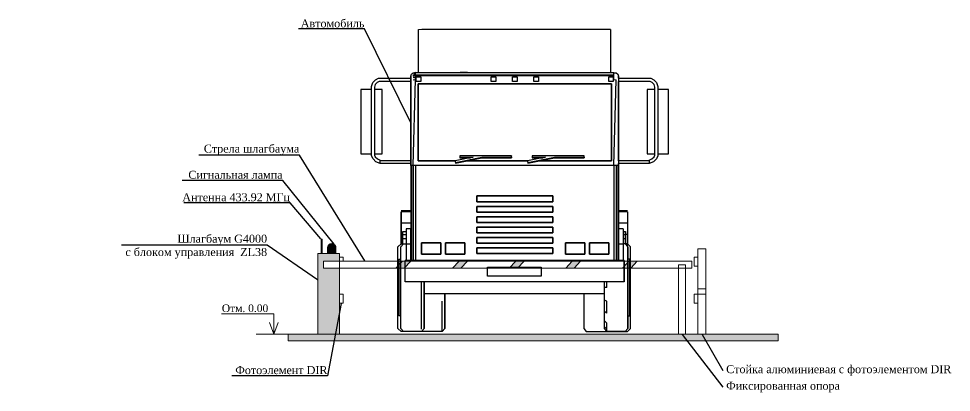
# Model space of a CAD drawing. Header units: millimetres. Extents: x -2063041 to -1932644, y 197605868 to 197643080.
# Drawn here: x -2005238 to -1932644, y 197609256 to 197638359 of the extents above; entities that cross this region are included whole.
import ezdxf
from ezdxf import colors
from ezdxf.entities.mleader import LeaderData, LeaderLine
from ezdxf.math import Vec2, Vec3

# ---------------------------------------------------------------- set-up
doc = ezdxf.new("R2010")
doc.units = ezdxf.units.MM
doc.styles.add('kvl-200', font='times.ttf')
pattern_1 = [(0, (3182.0684, 729158.609), (0, 6.985), [5.08, -1.905]), (90, (3182.0684, 729158.609), (-6.985, 4e-16), [5.08, -1.905])]

# ---------------------------------------------------------------- blocks, each defined once
blk = doc.blocks.new('Автомобиль')
at = {"color": 7, "linetype": 'Continuous'}
for p, q in [((-44, -534), (-44, 0)), ((2356, 0), (0, 0)), ((2356, 0), (2356, -277)), ((2356, -277), (2356, -314)), ((2356, -314), (2356, -364)), ((2356, -364), (2356, -414)), ((2356, -414), (2356, -534)), ((-137, -581), (-129, -557)), ((-137, -585), (-137, -581)), ((-137, -581), (-137, -586)), ((-129, -557), (-108, -540)), ((-108, -540), (-79, -534)), ((-79, -534), (-108, -544)), ((-108, -544), (-79, -538)), ((-79, -538), (-108, -571)), ((-108, -571), (-79, -565)), ((-108, -581), (-79, -575)), ((-79, -538), (-79, -534)), ((-79, -534), (2397, -534)), ((-79, -534), (2397, -534)), ((-79, -565), (-79, -538)), ((-79, -575), (-79, -565)), ((-79, -565), (2397, -565)), ((-79, -595), (-79, -575)), ((-79, -575), (2397, -575)), ((571, -534), (476, -534)), ((571, -534), (476, -534)), ((1736, -534), (1831, -534)), ((1825, -534), (1825, -534)), ((1825, -534), (1825, -534)), ((2397, -534), (2426, -540)), ((2397, -538), (2397, -534)), ((2397, -538), (2426, -544)), ((2397, -565), (2397, -538)), ((2397, -575), (2397, -565)), ((2397, -595), (2397, -575)), ((2426, -540), (2447, -557)), ((2447, -561), (2426, -540)), ((2447, -561), (2447, -557)), ((2447, -557), (2455, -581)), ((2455, -581), (2455, -585)), ((2455, -586), (2455, -581)), ((-629, -712), (-615, -661)), ((-615, -661), (-580, -627)), ((-584, -684), (-594, -718)), ((-560, -661), (-584, -684)), ((-580, -627), (-542, -608)), ((-534, -647), (-560, -661)), ((-542, -608), (-137, -608)), ((-137, -647), (-534, -647)), ((-137, -612), (-137, -585)), ((-137, -586), (-137, -588)), ((-137, -588), (-137, -594)), ((-137, -594), (-137, -608)), ((-137, -608), (-137, -647)), ((-137, -619), (-137, -612)), ((-137, -628), (-137, -619)), ((-137, -642), (-137, -628)), ((-137, -1697), (-137, -642)), ((-137, -647), (-137, -790)), ((-137, -667), (-137, -647)), ((-137, -647), (-137, -651)), ((-137, -1633), (-137, -647)), ((-137, -647), (-137, -1633)), ((-137, -1633), (-137, -647)), ((-137, -647), (-137, -651)), ((-137, -1633), (-137, -647)), ((-137, -647), (-137, -667)), ((-137, -651), (-137, -827)), ((-137, -651), (-137, -827)), ((-137, -673), (-137, -667)), ((-137, -667), (-137, -673)), ((-137, -682), (-137, -673)), ((-137, -673), (-137, -682)), ((-137, -695), (-137, -682)), ((-137, -682), (-137, -695)), ((-137, -1638), (-137, -695)), ((-137, -695), (-137, -1638)), ((-108, -599), (-79, -595)), ((-108, -1697), (-79, -624)), ((-108, -627), (-79, -624)), ((-79, -624), (-79, -595)), ((-72, -591), (-14, -591)), ((-72, -650), (-72, -591)), ((-14, -650), (-72, -650)), ((2367, -678), (-48, -678)), ((-48, -678), (-48, -1638)), ((-48, -1638), (-48, -678)), ((-48, -678), (2367, -678)), ((-14, -591), (-14, -650)), ((865, -591), (923, -591)), ((865, -650), (865, -591)), ((923, -650), (865, -650)), ((923, -591), (923, -650)), ((1130, -650), (1130, -591)), ((1130, -591), (1188, -591)), ((1188, -650), (1130, -650)), ((1188, -591), (1188, -650)), ((1396, -650), (1396, -591)), ((1396, -591), (1454, -591)), ((1454, -650), (1396, -650)), ((1454, -591), (1454, -650)), ((2332, -650), (2332, -591)), ((2332, -591), (2390, -591)), ((2390, -650), (2332, -650)), ((2367, -1638), (2367, -678)), ((2367, -678), (2367, -1638)), ((2390, -591), (2390, -650)), ((2397, -624), (2397, -595)), ((2397, -624), (2426, -627)), ((2397, -1697), (2426, -627)), ((2455, -585), (2455, -612)), ((2455, -588), (2455, -586)), ((2455, -594), (2455, -588)), ((2455, -608), (2455, -594)), ((2455, -608), (2858, -608)), ((2455, -612), (2455, -619)), ((2455, -619), (2455, -628)), ((2455, -628), (2455, -642)), ((2455, -642), (2455, -1697)), ((2851, -647), (2455, -647)), ((2455, -790), (2455, -647)), ((2455, -651), (2455, -647)), ((2455, -647), (2455, -667)), ((2455, -1633), (2455, -647)), ((2455, -647), (2455, -1633)), ((2455, -651), (2455, -647)), ((2455, -647), (2455, -1633)), ((2455, -667), (2455, -647)), ((2455, -647), (2455, -1633)), ((2455, -827), (2455, -651)), ((2455, -827), (2455, -651)), ((2455, -667), (2455, -673)), ((2455, -673), (2455, -667)), ((2455, -673), (2455, -682)), ((2455, -682), (2455, -673)), ((2455, -682), (2455, -695)), ((2455, -695), (2455, -682)), ((2455, -695), (2455, -1638)), ((2455, -1638), (2455, -695)), ((2877, -661), (2851, -647)), ((2858, -608), (2896, -627)), ((2901, -684), (2877, -661)), ((2896, -627), (2931, -661)), ((2910, -718), (2901, -684)), ((2931, -661), (2946, -712)), ((-763, -747), (-763, -1551)), ((-629, -747), (-763, -747)), ((-629, -1576), (-629, -712)), ((-629, -1576), (-629, -712)), ((-594, -718), (-594, -1567)), ((-496, -747), (-594, -747)), ((-496, -1551), (-496, -747)), ((-496, -1551), (-496, -747)), ((-137, -790), (-137, -1633)), ((2455, -1633), (2455, -790)), ((2910, -747), (2813, -747)), ((2813, -747), (2813, -1551)), ((2910, -1567), (2910, -718)), ((2946, -712), (2946, -1576)), ((2946, -712), (2946, -1576)), ((3080, -747), (2946, -747)), ((3080, -1551), (3080, -747)), ((-137, -827), (-137, -1633)), ((-137, -827), (-137, -1633)), ((2455, -1633), (2455, -827)), ((2455, -1633), (2455, -827)), ((-763, -1551), (-629, -1551)), ((-611, -1616), (-629, -1576)), ((-574, -1650), (-611, -1616)), ((-594, -1551), (-496, -1551)), ((-594, -1567), (-583, -1591)), ((-583, -1591), (-556, -1615)), ((-556, -1615), (-514, -1633)), ((641, -1593), (413, -1639)), ((420, -1661), (750, -1593)), ((420, -1668), (750, -1600)), ((1120, -1576), (472, -1576)), ((472, -1576), (472, -1593)), ((472, -1593), (641, -1593)), ((472, -1593), (472, -1600)), ((472, -1600), (608, -1600)), ((750, -1593), (1120, -1593)), ((750, -1593), (750, -1600)), ((750, -1600), (1120, -1600)), ((1120, -1593), (1120, -1576)), ((1120, -1576), (1120, -1582)), ((1120, -1600), (1120, -1582)), ((1120, -1593), (1120, -1600)), ((1545, -1593), (1317, -1639)), ((1324, -1661), (1654, -1593)), ((1324, -1668), (1654, -1600)), ((2024, -1576), (1376, -1576)), ((1376, -1576), (1376, -1593)), ((1376, -1593), (1545, -1593)), ((1376, -1593), (1376, -1600)), ((1376, -1600), (1512, -1600)), ((1654, -1593), (2024, -1593)), ((1654, -1593), (1654, -1600)), ((1654, -1600), (2024, -1600)), ((2024, -1593), (2024, -1576)), ((2024, -1593), (2024, -1600)), ((2813, -1551), (2910, -1551)), ((2831, -1633), (2873, -1615)), ((2873, -1615), (2900, -1591)), ((2928, -1616), (2891, -1650)), ((2900, -1591), (2910, -1567)), ((2946, -1576), (2928, -1616)), ((2946, -1551), (3080, -1551)), ((-521, -1672), (-574, -1650)), ((-521, -1672), (-521, -1637)), ((-521, -1637), (-137, -1637)), ((-137, -1672), (-521, -1672)), ((-137, -1672), (-521, -1672)), ((-137, -1672), (-521, -1672)), ((-137, -1672), (-521, -1672)), ((-514, -1633), (-137, -1633)), ((-137, -1633), (-137, -1637)), ((-137, -1637), (-137, -1672)), ((-137, -1672), (-137, -1697)), ((-137, -1697), (-137, -2487)), ((-137, -1697), (-137, -2883)), ((-129, -1697), (-137, -1697)), ((-129, -1697), (-137, -1697)), ((-129, -1697), (-129, -2883)), ((-108, -1697), (-129, -1697)), ((-108, -1697), (-129, -1697)), ((-108, -1697), (-108, -2883)), ((-79, -1697), (-108, -1697)), ((-79, -1697), (-108, -1697)), ((-79, -1697), (-79, -2883)), ((2397, -1697), (-79, -1697)), ((2397, -1697), (-79, -1697)), ((-48, -1638), (418, -1638)), ((417, -1638), (-48, -1638)), ((413, -1639), (420, -1661)), ((413, -1639), (413, -1646)), ((413, -1646), (420, -1668)), ((420, -1661), (420, -1668)), ((563, -1638), (1321, -1638)), ((1321, -1638), (563, -1638)), ((1317, -1639), (1324, -1661)), ((1317, -1639), (1317, -1646)), ((1317, -1646), (1324, -1668)), ((1324, -1661), (1324, -1668)), ((1467, -1638), (2367, -1638)), ((2367, -1638), (1467, -1638)), ((2397, -1697), (2397, -2883)), ((2426, -1697), (2397, -1697)), ((2426, -1697), (2397, -1697)), ((2426, -1697), (2426, -2883)), ((2447, -1697), (2426, -1697)), ((2447, -1697), (2426, -1697)), ((2447, -1697), (2447, -2883)), ((2455, -1697), (2447, -1697)), ((2455, -1697), (2447, -1697)), ((2455, -1633), (2831, -1633)), ((2455, -1637), (2837, -1637)), ((2837, -1672), (2455, -1672)), ((2837, -1672), (2455, -1672)), ((2837, -1672), (2455, -1672)), ((2837, -1672), (2455, -1672)), ((2455, -1697), (2455, -1672)), ((2455, -1697), (2455, -2883)), ((2455, -1697), (2455, -2487)), ((2837, -1637), (2837, -1672)), ((2891, -1650), (2837, -1672)), ((1633, -2078), (686, -2078)), ((686, -2078), (686, -2150)), ((686, -2150), (686, -2078)), ((686, -2078), (1633, -2078)), ((1633, -2150), (1633, -2078)), ((1633, -2078), (1633, -2150)), ((686, -2150), (1633, -2150)), ((1633, -2150), (686, -2150)), ((1633, -2208), (686, -2208)), ((686, -2208), (686, -2280)), ((686, -2280), (686, -2208)), ((686, -2208), (1633, -2208)), ((1633, -2280), (1633, -2208)), ((1633, -2208), (1633, -2280)), ((-137, -2265), (-261, -2265)), ((-261, -2265), (-137, -2265)), ((-261, -2277), (-261, -2420)), ((-137, -2277), (-261, -2277)), ((-137, -2277), (-261, -2277)), ((-261, -2676), (-261, -2277)), ((686, -2280), (1633, -2280)), ((1633, -2280), (686, -2280)), ((2567, -2265), (2455, -2265)), ((2455, -2265), (2567, -2265)), ((2567, -2277), (2455, -2277)), ((2567, -2277), (2455, -2277)), ((2567, -2277), (2567, -2420)), ((-261, -2420), (-261, -2558)), ((-137, -2420), (-261, -2420)), ((1633, -2337), (686, -2337)), ((686, -2337), (686, -2409)), ((686, -2409), (686, -2337)), ((686, -2337), (1633, -2337)), ((686, -2409), (1633, -2409)), ((1633, -2409), (686, -2409)), ((1633, -2409), (1633, -2337)), ((1633, -2337), (1633, -2409)), ((2567, -2420), (2455, -2420)), ((2567, -2420), (2567, -2558)), ((-261, -2535), (-261, -2676)), ((-261, -2676), (-261, -2535)), ((-261, -2558), (-261, -2676)), ((-237, -2558), (-261, -2558)), ((-237, -2559), (-237, -2523)), ((-237, -2523), (-196, -2523)), ((-237, -2608), (-237, -2559)), ((-237, -2559), (-196, -2559)), ((-196, -2487), (-196, -2681)), ((-137, -2487), (-196, -2487)), ((-137, -2487), (-196, -2487)), ((-137, -2681), (-137, -2487)), ((-137, -2487), (-137, -2681)), ((1633, -2467), (686, -2467)), ((686, -2467), (686, -2539)), ((686, -2539), (686, -2467)), ((686, -2467), (1633, -2467)), ((686, -2539), (1633, -2539)), ((1633, -2539), (686, -2539)), ((1633, -2539), (1633, -2467)), ((1633, -2467), (1633, -2539)), ((2514, -2487), (2455, -2487)), ((2514, -2487), (2455, -2487)), ((2455, -2487), (2455, -2681)), ((2455, -2681), (2455, -2487)), ((2514, -2487), (2514, -2681)), ((2514, -2523), (2543, -2523)), ((2514, -2559), (2543, -2559)), ((2543, -2559), (2543, -2523)), ((2543, -2523), (2543, -2682)), ((2543, -2682), (2543, -2535)), ((2543, -2535), (2543, -2675)), ((2567, -2558), (2543, -2558)), ((2543, -2608), (2543, -2559)), ((2567, -2523), (2567, -2523)), ((2567, -2523), (2567, -2523)), ((2567, -2558), (2567, -2676)), ((-300, -2712), (-260, -2675)), ((-263, -2712), (-231, -2675)), ((-261, -2633), (-261, -2653)), ((-261, -2659), (-261, -2633)), ((-261, -2653), (-261, -2676)), ((-261, -2676), (-261, -2659)), ((-260, -2675), (-237, -2675)), ((-237, -2682), (-237, -2608)), ((-237, -2608), (-196, -2608)), ((-231, -2675), (-196, -2675)), ((-5, -2664), (-5, -2806)), ((238, -2664), (-5, -2664)), ((-5, -2806), (-5, -2664)), ((-5, -2664), (238, -2664)), ((238, -2664), (238, -2806)), ((238, -2806), (238, -2664)), ((238, -2664), (238, -2806)), ((295, -2664), (295, -2806)), ((537, -2664), (295, -2664)), ((295, -2806), (295, -2664)), ((295, -2664), (537, -2664)), ((537, -2664), (537, -2806)), ((537, -2806), (537, -2664)), ((537, -2664), (537, -2806)), ((1633, -2597), (686, -2597)), ((686, -2597), (686, -2668)), ((686, -2668), (686, -2597)), ((686, -2597), (1633, -2597)), ((686, -2668), (1633, -2668)), ((1633, -2668), (686, -2668)), ((1633, -2668), (1633, -2597)), ((1633, -2597), (1633, -2668)), ((2035, -2664), (1793, -2664)), ((1793, -2664), (1793, -2806)), ((1793, -2806), (1793, -2664)), ((1793, -2664), (2035, -2664)), ((2035, -2664), (2035, -2806)), ((2035, -2806), (2035, -2664)), ((2035, -2664), (2035, -2806)), ((2335, -2664), (2092, -2664)), ((2092, -2664), (2092, -2806)), ((2092, -2806), (2092, -2664)), ((2092, -2664), (2335, -2664)), ((2335, -2664), (2335, -2806)), ((2335, -2806), (2335, -2664)), ((2335, -2664), (2335, -2806)), ((2514, -2608), (2543, -2608)), ((2537, -2675), (2514, -2675)), ((2570, -2712), (2537, -2675)), ((2543, -2682), (2543, -2608)), ((2543, -2653), (2543, -2633)), ((2543, -2633), (2543, -2659)), ((2543, -2675), (2543, -2653)), ((2543, -2659), (2543, -2682)), ((2566, -2675), (2543, -2675)), ((2566, -2702), (2566, -2675)), ((2606, -2712), (2566, -2675)), ((-300, -2737), (-300, -2712)), ((-300, -2810), (-300, -2737)), ((-263, -2737), (-263, -2712)), ((-263, -2810), (-263, -2737)), ((-196, -2681), (-196, -2883)), ((-137, -2681), (-196, -2681)), ((-137, -2883), (-137, -2681)), ((-137, -2681), (-137, -2883)), ((238, -2681), (238, -2681)), ((238, -2681), (238, -2681)), ((537, -2681), (537, -2681)), ((537, -2681), (537, -2681)), ((1633, -2726), (686, -2726)), ((686, -2726), (686, -2798)), ((686, -2798), (686, -2726)), ((686, -2726), (1633, -2726)), ((1633, -2798), (1633, -2726)), ((1633, -2726), (1633, -2798)), ((2035, -2681), (2035, -2681)), ((2035, -2681), (2035, -2681)), ((2335, -2681), (2335, -2681)), ((2335, -2681), (2335, -2681)), ((2514, -2681), (2455, -2681)), ((2455, -2681), (2455, -2883)), ((2455, -2883), (2455, -2681)), ((2514, -2681), (2514, -2883)), ((2566, -2708), (2566, -2702)), ((2570, -2737), (2570, -2712)), ((2570, -2712), (2570, -2737)), ((2570, -2810), (2570, -2737)), ((2570, -2737), (2570, -2810)), ((2606, -2737), (2606, -2712)), ((2606, -2810), (2606, -2737)), ((-300, -2923), (-300, -2810)), ((-290, -2868), (-290, -2885)), ((-290, -2868), (-263, -2868)), ((-290, -2885), (-290, -2935)), ((-263, -2923), (-263, -2810)), ((-208, -3153), (-208, -2883)), ((-208, -3153), (-208, -2883)), ((-182, -2883), (-208, -2883)), ((-134, -2883), (-182, -2883)), ((-51, -2883), (-134, -2883)), ((307, -2883), (-51, -2883)), ((238, -2806), (-5, -2806)), ((-5, -2806), (238, -2806)), ((238, -2806), (-5, -2806)), ((537, -2806), (295, -2806)), ((295, -2806), (537, -2806)), ((537, -2806), (295, -2806)), ((774, -2883), (307, -2883)), ((686, -2798), (1633, -2798)), ((1633, -2798), (686, -2798)), ((1544, -2883), (774, -2883)), ((2012, -2883), (1544, -2883)), ((2035, -2806), (1793, -2806)), ((1793, -2806), (2035, -2806)), ((2035, -2806), (1793, -2806)), ((2369, -2883), (2012, -2883)), ((2335, -2806), (2092, -2806)), ((2092, -2806), (2335, -2806)), ((2335, -2806), (2092, -2806)), ((2452, -2883), (2369, -2883)), ((2500, -2883), (2452, -2883)), ((2526, -2883), (2500, -2883)), ((2526, -2883), (2526, -3153)), ((2526, -3153), (2526, -2883)), ((2570, -2923), (2570, -2810)), ((2570, -2810), (2570, -2868)), ((2570, -2885), (2570, -2868)), ((2596, -2868), (2570, -2868)), ((2570, -2868), (2570, -2885)), ((2570, -2935), (2570, -2885)), ((2570, -2885), (2570, -2935)), ((2596, -2868), (2596, -2885)), ((2596, -2885), (2596, -2868)), ((2596, -2885), (2596, -2935)), ((2596, -2935), (2596, -2885)), ((2606, -2923), (2606, -2810)), ((-300, -3065), (-300, -2923)), ((-290, -2935), (-290, -3014)), ((-290, -3014), (-290, -3113)), ((-263, -3065), (-263, -2923)), ((818, -3080), (818, -2966)), ((818, -2966), (1488, -2966)), ((1488, -2966), (1488, -3080)), ((2570, -3065), (2570, -2923)), ((2570, -3014), (2570, -2935)), ((2570, -2935), (2570, -3014)), ((2570, -3113), (2570, -3014)), ((2570, -3014), (2570, -3113)), ((2596, -2935), (2596, -3014)), ((2596, -3014), (2596, -2935)), ((2596, -3014), (2596, -3113)), ((2596, -3113), (2596, -3014)), ((2606, -3065), (2606, -2923)), ((-300, -3223), (-300, -3065)), ((-290, -3113), (-290, -3223)), ((-263, -3223), (-263, -3065)), ((1488, -3080), (818, -3080)), ((2570, -3223), (2570, -3065)), ((2570, -3223), (2570, -3113)), ((2570, -3113), (2570, -3223)), ((2606, -3065), (2596, -3062)), ((2596, -3113), (2596, -3223)), ((2596, -3223), (2596, -3113)), ((2606, -3223), (2606, -3065)), ((-300, -3380), (-300, -3223)), ((-290, -3223), (-290, -3332)), ((-263, -3380), (-263, -3223)), ((-182, -3153), (-208, -3153)), ((-182, -3153), (-208, -3153)), ((-134, -3153), (-182, -3153)), ((-134, -3153), (-182, -3153)), ((-51, -3153), (-134, -3153)), ((-51, -3153), (-134, -3153)), ((307, -3153), (-51, -3153)), ((307, -3153), (-51, -3153)), ((-4, -3223), (-4, -3153)), ((-4, -3392), (-4, -3223)), ((29, -3153), (29, -3223)), ((29, -3223), (29, -3153)), ((29, -3223), (29, -3380)), ((29, -3380), (29, -3223)), ((774, -3153), (307, -3153)), ((774, -3153), (307, -3153)), ((1544, -3153), (774, -3153)), ((1544, -3153), (774, -3153)), ((2012, -3153), (1544, -3153)), ((2012, -3153), (1544, -3153)), ((2369, -3153), (2012, -3153)), ((2369, -3153), (2012, -3153)), ((2277, -3153), (2277, -3223)), ((2277, -3223), (2277, -3380)), ((2310, -3223), (2277, -3223)), ((2310, -3223), (2310, -3153)), ((2452, -3153), (2369, -3153)), ((2452, -3153), (2369, -3153)), ((2500, -3153), (2452, -3153)), ((2500, -3153), (2452, -3153)), ((2526, -3153), (2500, -3153)), ((2526, -3153), (2500, -3153)), ((2570, -3332), (2570, -3223)), ((2570, -3380), (2570, -3223)), ((2570, -3223), (2570, -3332)), ((2596, -3223), (2596, -3332)), ((2596, -3332), (2596, -3223)), ((2606, -3223), (2596, -3223)), ((2606, -3380), (2606, -3223)), ((-290, -3332), (-290, -3431)), ((29, -3298), (2277, -3298)), ((286, -3298), (286, -3380)), ((286, -3380), (286, -3298)), ((2020, -3298), (2020, -3380)), ((2570, -3431), (2570, -3332)), ((2570, -3332), (2570, -3431)), ((2596, -3332), (2596, -3431)), ((2596, -3431), (2596, -3332)), ((-300, -3522), (-300, -3380)), ((-290, -3431), (-290, -3510)), ((-263, -3522), (-263, -3380)), ((-4, -3544), (-4, -3392)), ((29, -3380), (29, -3522)), ((29, -3522), (29, -3380)), ((253, -3544), (253, -3392)), ((286, -3380), (286, -3522)), ((286, -3522), (286, -3380)), ((2020, -3380), (2020, -3522)), ((2277, -3380), (2277, -3522)), ((2310, -3392), (2277, -3380)), ((2310, -3544), (2310, -3392)), ((2570, -3522), (2570, -3380)), ((2570, -3510), (2570, -3431)), ((2570, -3431), (2570, -3510)), ((2606, -3380), (2596, -3383)), ((2596, -3431), (2596, -3510)), ((2596, -3510), (2596, -3431)), ((2606, -3522), (2606, -3380)), ((-300, -3635), (-300, -3522)), ((-290, -3510), (-290, -3560)), ((-290, -3560), (-290, -3577)), ((-263, -3577), (-290, -3577)), ((-263, -3635), (-263, -3522)), ((-4, -3666), (-4, -3544)), ((29, -3522), (29, -3635)), ((29, -3635), (29, -3522)), ((253, -3666), (253, -3544)), ((286, -3522), (286, -3635)), ((286, -3635), (286, -3522)), ((2020, -3522), (2020, -3635)), ((2277, -3522), (2277, -3635)), ((2310, -3544), (2277, -3522)), ((2570, -3560), (2570, -3510)), ((2570, -3510), (2570, -3560)), ((2570, -3635), (2570, -3522)), ((2570, -3577), (2570, -3560)), ((2570, -3560), (2570, -3577)), ((2570, -3577), (2596, -3577)), ((2570, -3577), (2570, -3635)), ((2596, -3510), (2596, -3560)), ((2596, -3560), (2596, -3510)), ((2606, -3522), (2596, -3528)), ((2596, -3560), (2596, -3577)), ((2596, -3577), (2596, -3560)), ((2606, -3635), (2606, -3522)), ((-300, -3708), (-300, -3635)), ((-300, -3733), (-300, -3708)), ((-263, -3708), (-263, -3635)), ((-263, -3733), (-263, -3708)), ((-4, -3743), (-4, -3666)), ((29, -3635), (29, -3708)), ((29, -3708), (29, -3635)), ((29, -3708), (29, -3733)), ((29, -3733), (29, -3708)), ((253, -3743), (253, -3666)), ((286, -3635), (286, -3708)), ((286, -3708), (286, -3635)), ((286, -3708), (286, -3733)), ((286, -3733), (286, -3708)), ((2020, -3635), (2020, -3708)), ((2020, -3708), (2020, -3733)), ((2277, -3635), (2277, -3708)), ((2310, -3666), (2277, -3635)), ((2277, -3708), (2277, -3733)), ((2310, -3743), (2277, -3708)), ((2310, -3743), (2310, -3666)), ((2570, -3708), (2570, -3635)), ((2570, -3635), (2570, -3708)), ((2570, -3733), (2570, -3708)), ((2570, -3708), (2570, -3733)), ((2606, -3708), (2606, -3635)), ((2606, -3733), (2606, -3708)), ((-260, -3770), (-300, -3733)), ((-231, -3770), (-263, -3733)), ((-231, -3770), (-260, -3770)), ((-4, -3770), (-231, -3770)), ((-4, -3770), (-231, -3770)), ((29, -3733), (-4, -3770)), ((253, -3770), (-4, -3770)), ((286, -3733), (253, -3770)), ((253, -3770), (253, -3743)), ((2020, -3733), (2053, -3770)), ((2053, -3770), (2310, -3770)), ((2277, -3733), (2310, -3770)), ((2310, -3770), (2310, -3743)), ((2310, -3770), (2537, -3770)), ((2537, -3770), (2310, -3770)), ((2537, -3770), (2570, -3733)), ((2537, -3770), (2566, -3770)), ((2566, -3770), (2606, -3733))]:
    blk.add_line(p, q, dxfattribs=at)
at = {"lineweight": 20}
blk.add_line((2331, 0), (-44, 0), dxfattribs=at)
blk = doc.blocks.new('CAME G4000')
at = {"lineweight": 20}
h = blk.add_hatch(dxfattribs=at)
h.set_pattern_fill('ANGLE', color=1)
h.set_pattern_definition(pattern_1)
h.paths.add_polyline_path([(270, -181), (72, -181), (72, -94), (270, -94), (270, 0), (0, 0), (0, -1007), (270, -1007)])
h = blk.add_hatch(dxfattribs=at)
h.set_pattern_fill('ANGLE', color=1)
h.set_pattern_definition(pattern_1)
h.paths.add_polyline_path([(3990, -94), (3886, -94), (3804, -181), (3908, -181)])
h.paths.add_polyline_path([(3097, -181), (3201, -181), (3283, -94), (3179, -94)])
h.paths.add_polyline_path([(2390, -181), (2494, -181), (2576, -94), (2472, -94)])
h.paths.add_polyline_path([(1766, -94), (1684, -181), (1788, -181), (1870, -94)])
h.paths.add_polyline_path([(1059, -94), (977, -181), (1081, -181), (1163, -94)])
at = {"color": 1, "lineweight": 20}
for points in [[(0, -1007), (0, 0), (270, 0), (270, -1007), (0, -1007)], [(977, -181), (1059, -94)], [(1081, -181), (1163, -94)], [(1684, -181), (1766, -94)], [(1788, -181), (1870, -94)], [(2390, -181), (2472, -94)], [(2494, -181), (2576, -94)], [(3097, -181), (3179, -94)], [(3201, -181), (3283, -94)], [(3804, -181), (3886, -94)], [(3908, -181), (3990, -94)]]:
    blk.add_lwpolyline(points, dxfattribs=at)
for points in [[(72, -94), (4672, -94), (4672, -181), (72, -181)], [(4506, -140), (4594, -140), (4594, -1007), (4506, -1007)]]:
    blk.add_lwpolyline(points, close=True, dxfattribs=at)
blk = doc.blocks.new('Стойка алюминиевая с фотоэлементом')
at = {"color": 6, "lineweight": 20}
for points in [[(47, 0), (0, 0), (0, -113), (47, -113)], [(47, 0), (147, 0), (147, -500), (47, -500)]]:
    blk.add_lwpolyline(points, close=True, dxfattribs=at)
blk = doc.blocks.new('Сгнальная лампа')
at = {"lineweight": 20}
h = blk.add_hatch(dxfattribs=at)
h.set_pattern_fill('ANGLE', color=3)
h.set_pattern_definition([(0, (3058.478, 729107.292), (0, 6.985), [5.08, -1.905]), (90, (3058.478, 729107.292), (-6.985, 4e-16), [5.08, -1.905])])
h.paths.add_polyline_path([(0, 0), (101, 0), (101, 69, 0.943895), (0, 70)])
at = {"color": 3, "lineweight": 20}
blk.add_lwpolyline([(101, 69), (101, 0), (0, 0), (0, 70)], dxfattribs=at)
blk.add_arc((51, 66), 50.8, 357.3434, 183.9563, dxfattribs=at)

msp = doc.modelspace()

# ---------------------------------------------------------------- hatches: boundary and pattern name
at = {"lineweight": 20}
h = msp.add_hatch(dxfattribs=at)
h.set_pattern_fill('ANSI33', color=0, scale=62.322596)
h.set_pattern_definition([(45, (-14243703.1, 200701711.8), (-279.836438, 279.836438), []), (45, (-14243423.25, 200701711.8), (-279.836438, 279.836438), [197.874243, -98.9371215])])
h.paths.add_polyline_path([(-1980746, 197613792), (-1984270, 197613792), (-1984270, 197613278), (-1980746, 197613278)])
h.paths.add_polyline_path([(-1946129, 197613792), (-1946129, 197613278)], flags=16)
h.paths.add_polyline_path([(-1946129, 197613792), (-1946129, 197613278)], flags=17)
h.paths.add_polyline_path([(-1980746, 197613792), (-1946129, 197613792), (-1946129, 197613278), (-1980746, 197613278)])

# ---------------------------------------------------------------- linework, layer by layer
for p, q in [((-1985382, 197615359), (-1989440, 197615359)), ((-1985382, 197613792), (-1985382, 197615359)), ((-1984270, 197613792), (-1986751, 197613792))]:
    msp.add_line(p, q, dxfattribs=at)
at = {"color": 3, "lineweight": 20}
msp.add_lwpolyline([(-1981695, 197620068), (-1981623, 197620068), (-1981623, 197621180), (-1981695, 197621180)], close=True, dxfattribs=at)
at = {"color": 6, "lineweight": 20}
msp.add_lwpolyline([(-1979983, 197619481), (-1979983, 197619794), (-1980275, 197619794), (-1980275, 197619481)], dxfattribs=at)
for points in [[(-1952366, 197619794), (-1952657, 197619794), (-1952657, 197619090), (-1952366, 197619090)], [(-1952366, 197620436), (-1951742, 197620436), (-1951742, 197617320), (-1952366, 197617320)], [(-1980275, 197616909), (-1979983, 197616909), (-1979983, 197616205), (-1980275, 197616205)], [(-1952366, 197617320), (-1951742, 197617320), (-1951742, 197616909), (-1952366, 197616909)]]:
    msp.add_lwpolyline(points, close=True, dxfattribs=at)
at = {"lineweight": 20}
msp.add_lwpolyline([(-1985719, 197614696), (-1985382, 197613792), (-1985045, 197614696)], dxfattribs=at)
msp.add_lwpolyline([(-1984270, 197613792), (-1946129, 197613792), (-1946129, 197613278), (-1984270, 197613278)], close=True, dxfattribs=at)

# ---------------------------------------------------------------- block references
at = {"color": 1, "lineweight": 30, "xscale": 6.232259621539136, "yscale": 6.232259621539136, "zscale": 6.232259621539136}
for name, p in [('Автомобиль', (-1973849, 197637502)), ('CAME G4000', (-1981957, 197620068)), ('Стойка алюминиевая с фотоэлементом', (-1952657, 197616909))]:
    msp.add_blockref(name, p, dxfattribs=at)
at = {"color": 1, "lineweight": 20, "xscale": 6.232259621539136, "yscale": 6.232259621539136, "zscale": 6.232259621539136}
msp.add_blockref('Сгнальная лампа', (-1981187, 197620119), dxfattribs=at)

# ---------------------------------------------------------------- texts
at = {"color": 7, "lineweight": 20, "insert": (-1987616, 197615802), "char_height": 592.06, "width": 4025.2, "attachment_point": 5, "style": 'kvl-200'}
msp.add_mtext('{\\C256;Отм. 0.00}', dxfattribs=at)

# ---------------------------------------------------------------- leaders
at = {"lineweight": 20}
ml = msp.add_multileader_mtext('Standard', dxfattribs=at)
ml.set_content('Автомобиль', color=256, style='kvl-200')
ml.set_leader_properties()
ml.build(insert=Vec2(0, 0))
ml.multileader.update_dxf_attribs({"text_right_attachment_type": 6, "dogleg_length": 0.36, "arrow_head_size": 24.9})
ctx = ml.context
ctx.base_point, ctx.char_height, ctx.arrow_head_size, ctx.landing_gap_size, ctx.plane_origin = Vec3(-1983146, 197637983), 623.2, 24.9, 12.5, Vec3(-1978259, 197629438)
ctx.right_attachment, ctx.text_align_type = 6, 2
notes = []
notes.append((ctx, [(1, (1, 1, 0), (-1978311, 197637553), (-1, 0), 2.24, [(0, [(-1974701, 197630233)], 0, [])])]))
ctx.mtext.insert, ctx.mtext.width, ctx.mtext.defined_height, ctx.mtext.alignment, ctx.mtext.flow_direction = Vec3(-1978326, 197638301), 13381.58, 2814, 3, 5
ml = msp.add_multileader_mtext('Standard', dxfattribs=at)
ml.set_content('Стрела шлагбаума', color=256, style='kvl-200')
ml.set_leader_properties()
ml.build(insert=Vec2(0, 0))
ml.multileader.update_dxf_attribs({"text_right_attachment_type": 6, "dogleg_length": 0.36, "arrow_head_size": 24.9})
ctx = ml.context
ctx.base_point, ctx.char_height, ctx.arrow_head_size, ctx.landing_gap_size, ctx.plane_origin = Vec3(-1990635, 197628138), 623.23, 24.9, 12.5, Vec3(-1978259, 197619612)
ctx.right_attachment, ctx.text_align_type = 6, 2
notes.append((ctx, [(1, (1, 1, 0), (-1983379, 197627727), (-1, 0), 2.24, [(0, [(-1978292, 197619481)], 0, [])])]))
ctx.mtext.insert, ctx.mtext.width, ctx.mtext.defined_height, ctx.mtext.alignment, ctx.mtext.flow_direction = Vec3(-1983394, 197628549), 13381.58, 2814, 3, 5
ml = msp.add_multileader_mtext('Standard', dxfattribs=at)
ml.set_content('Сигнальная лампа', color=256, style='kvl-200')
ml.set_leader_properties()
ml.build(insert=Vec2(0, 0))
ml.multileader.update_dxf_attribs({"text_right_attachment_type": 6, "dogleg_length": 0.36, "arrow_head_size": 24.9})
ctx = ml.context
ctx.base_point, ctx.char_height, ctx.arrow_head_size, ctx.landing_gap_size, ctx.plane_origin = Vec3(-1991842, 197626194), 623.23, 24.9, 12.5, Vec3(-1980555, 197620905)
ctx.right_attachment, ctx.text_align_type = 6, 2
notes.append((ctx, [(1, (1, 1, 0), (-1984681, 197625764), (-1, 0), 2.24, [(0, [(-1980666, 197620774)], 0, [])])]))
ctx.mtext.insert, ctx.mtext.width, ctx.mtext.defined_height, ctx.mtext.alignment, ctx.mtext.flow_direction = Vec3(-1984696, 197626512), 13381.58, 2814, 3, 5
ml = msp.add_multileader_mtext('Standard', dxfattribs=at)
ml.set_content('Антенна 433.92 МГц', color=256, style='kvl-200')
ml.set_leader_properties()
ml.build(insert=Vec2(0, 0))
ml.multileader.update_dxf_attribs({"text_right_attachment_type": 6, "dogleg_length": 0.36, "arrow_head_size": 24.9})
ctx = ml.context
ctx.base_point, ctx.char_height, ctx.arrow_head_size, ctx.landing_gap_size, ctx.plane_origin = Vec3(-1992297, 197624392), 623.23, 24.9, 12.5, Vec3(-1981584, 197621310)
ctx.right_attachment, ctx.text_align_type = 6, 2
notes.append((ctx, [(1, (1, 1, 0), (-1984103, 197624013), (-1, 0), 2.24, [(0, [(-1981695, 197621180)], 0, [])])]))
ctx.mtext.insert, ctx.mtext.width, ctx.mtext.defined_height, ctx.mtext.alignment, ctx.mtext.flow_direction = Vec3(-1984118, 197624761), 13362.52, 1419, 3, 5
ml = msp.add_multileader_mtext('Standard', dxfattribs=at)
ml.set_content(' Шлагбаум G4000\\Pс блоком управления  ZL38', color=256, style='kvl-200')
ml.set_leader_properties()
ml.build(insert=Vec2(0, 0))
ml.multileader.update_dxf_attribs({"text_right_attachment_type": 6, "dogleg_length": 0.36, "arrow_head_size": 24.9})
ctx = ml.context
ctx.base_point, ctx.char_height, ctx.arrow_head_size, ctx.landing_gap_size, ctx.plane_origin = Vec3(-1996610, 197621123), 623.23, 24.9, 12.5, Vec3(-1981925, 197618133)
ctx.right_attachment, ctx.text_align_type = 6, 2
notes.append((ctx, [(1, (1, 1, 0), (-1985885, 197620712), (-1, 0), 2.24, [(0, [(-1981957, 197618003)], 0, [])])]))
ctx.mtext.insert, ctx.mtext.width, ctx.mtext.defined_height, ctx.mtext.alignment, ctx.mtext.flow_direction = Vec3(-1985900, 197621534), 19337.4, 2814, 3, 5
ml = msp.add_multileader_mtext('Standard', dxfattribs=at)
ml.set_content(' Фотоэлемент DIR', color=256, style='kvl-200')
ml.set_leader_properties()
ml.build(insert=Vec2(0, 0))
ml.multileader.update_dxf_attribs({"text_right_attachment_type": 6, "dogleg_length": 0.36, "arrow_head_size": 24.9})
ctx = ml.context
ctx.base_point, ctx.char_height, ctx.arrow_head_size, ctx.landing_gap_size, ctx.plane_origin = Vec3(-1988464, 197610983), 623.23, 24.9, 12.5, Vec3(-1977226, 197607974)
ctx.right_attachment, ctx.text_align_type = 6, 2
notes.append((ctx, [(1, (1, 1, 0), (-1981187, 197610553), (-1, 0), 2.24, [(0, [(-1980129, 197616205)], 0, [])])]))
ctx.mtext.insert, ctx.mtext.width, ctx.mtext.defined_height, ctx.mtext.alignment, ctx.mtext.flow_direction = Vec3(-1981201, 197611301), 17611.66, 2814, 3, 5
ml = msp.add_multileader_mtext('Standard', dxfattribs=at)
ml.set_content(' Фиксированная опора', color=256, style='kvl-200')
ml.set_leader_properties()
ml.build(insert=Vec2(0, 0))
ml.multileader.update_dxf_attribs({"text_right_attachment_type": 6, "dogleg_length": 0.36, "arrow_head_size": 24.9})
ctx = ml.context
ctx.base_point, ctx.char_height, ctx.arrow_head_size, ctx.landing_gap_size, ctx.plane_origin = Vec3(-1950419, 197609672), 623.23, 24.9, 12.5, Vec3(-1922584, 197606683)
ctx.right_attachment = 6
notes.append((ctx, [(0, (1, 1, 0), (-1950422, 197609672), (1, 0), 2.24, [(0, [(-1953602, 197613792)], 0, [])])]))
ctx.mtext.insert, ctx.mtext.width, ctx.mtext.defined_height, ctx.mtext.flow_direction = Vec3(-1950407, 197610082), 17611.66, 2814, 5
ml = msp.add_multileader_mtext('Standard', dxfattribs=at)
ml.set_content(' Стойка алюминиевая с фотоэлементом DIR', color=256, style='kvl-200')
ml.set_leader_properties()
ml.build(insert=Vec2(0, 0))
ml.multileader.update_dxf_attribs({"text_right_attachment_type": 6, "dogleg_length": 0.36, "arrow_head_size": 24.9})
ctx = ml.context
ctx.base_point, ctx.char_height, ctx.arrow_head_size, ctx.landing_gap_size, ctx.plane_origin = Vec3(-1950419, 197610963), 623.23, 24.9, 12.5, Vec3(-1922584, 197607974)
ctx.right_attachment = 6
notes.append((ctx, [(0, (1, 1, 0), (-1950422, 197610963), (1, 0), 2.24, [(0, [(-1952054, 197613792)], 0, [])])]))
ctx.mtext.insert, ctx.mtext.width, ctx.mtext.defined_height, ctx.mtext.flow_direction = Vec3(-1950407, 197611373), 17611.66, 2814, 5
for ctx, leaders in notes:
    for number, flags, end, landing, length, lines in leaders:
        leader = LeaderData()
        leader.index, (leader.has_last_leader_line, leader.has_dogleg_vector, leader.attachment_direction) = number, flags
        leader.last_leader_point, leader.dogleg_vector, leader.dogleg_length = Vec3(end), Vec3(landing), length
        for number, points, colour, breaks in lines:
            line = LeaderLine()
            line.index, line.vertices, line.color, line.breaks = number, Vec3.list(points), colors.encode_raw_color(colour), breaks
            leader.lines.append(line)
        ctx.leaders.append(leader)

doc.saveas('drawing.dxf')
